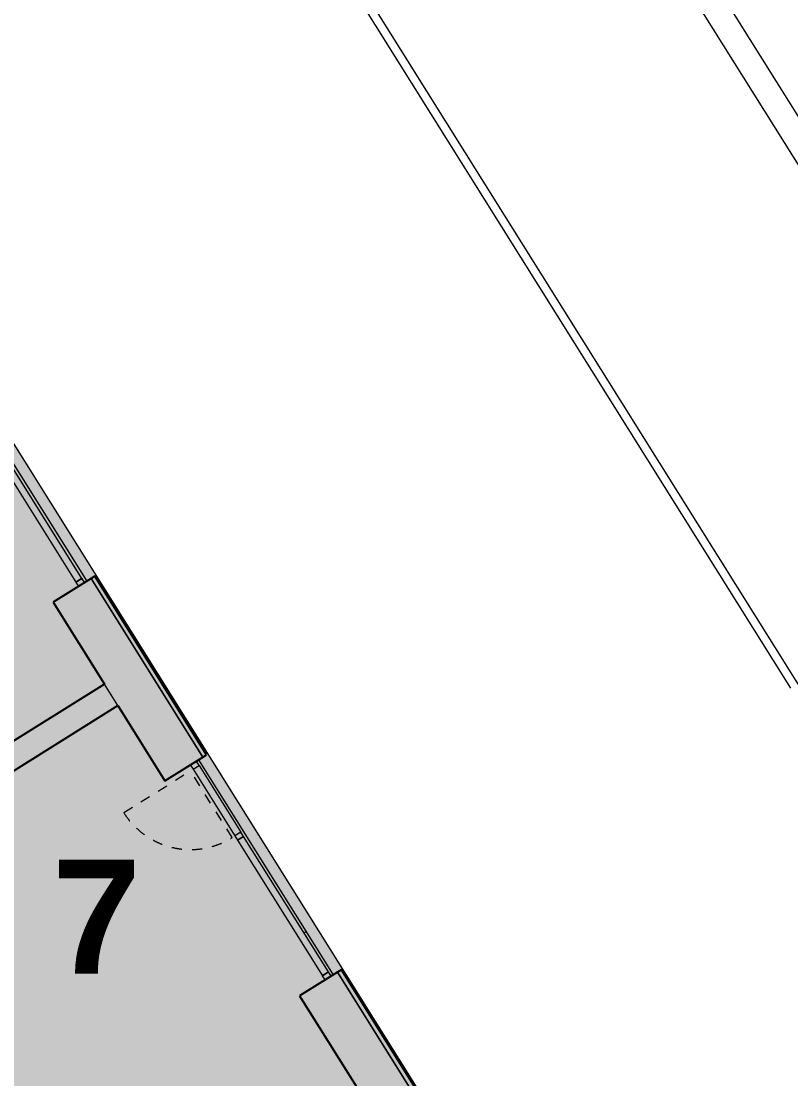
# Model space of a CAD drawing. Header units: millimetres. Extents: x -9657 to 178820, y -8645 to 72638.
# Drawn here: x 106212 to 113796, y 23833 to 34252 of the extents above; entities that cross this region are included whole.
import ezdxf

# ---------------------------------------------------------------- set-up
doc = ezdxf.new("R2010")
doc.units = ezdxf.units.MM
doc.linetypes.add('HA_Dash_2mm-S1mm', pattern=[200, 100, -100])
for name, color, linetype, lineweight in [('A-DETL-____-THIN', 9, 'Continuous', 9), ('A-DETL-GENF-OTLN', 9, 'Continuous', 9), ('A-DOOR-____-OTLN', 9, 'Continuous', 9), ('A-FLOR-____-OTLN', 9, 'Continuous', 9), ('A-GLAZ-CURT-MCUT', 9, 'Continuous', 5), ('A-GLAZ-CURT-OTLN', 9, 'Continuous', 5), ('A-GLAZ-CWMG-MCUT', 9, 'Continuous', 5), ('A-GLAZ-CWMG-OTLN', 9, 'Continuous', 5), ('A-WALL-____-MCUT', 9, 'Continuous', 25), ('A-WALL-____-OTLN', 9, 'Continuous', 9), ('G-____-____-SYMB', 9, 'Continuous', 5), ('I-WALL-____-MCUT', 9, 'Continuous', 25)]:
    doc.layers.add(name, color=color, linetype=linetype, lineweight=lineweight)
doc.styles.add('Arial_B', font='arialbd.ttf', dxfattribs={"height": 1125})

# ---------------------------------------------------------------- blocks, each defined once
blk = doc.blocks.new('Systémový panel - Sklo-1501127-schema rezu D_130_5300')
at = {"layer": 'A-GLAZ-CURT-MCUT'}
for p, q in [((787.5, 0), (-787.5, 0)), ((-787.5, 0), (-787.5, -70)), ((787.5, -70), (787.5, 0)), ((-787.5, -70), (787.5, -70))]:
    blk.add_line(p, q, dxfattribs=at)
blk = doc.blocks.new('Obdélníková příčel - 50x70mm EXT-1501129-schema rezu D_130_5300')
at = {"layer": 'A-GLAZ-CWMG-MCUT'}
for p, q in [((0, 70), (-50, 70)), ((-50, 70), (-50, 0)), ((0, 0), (0, 70)), ((-50, 0), (0, 0))]:
    blk.add_line(p, q, dxfattribs=at)
blk = doc.blocks.new('Obdélníková příčel - 50x70mm EXT-1501128-schema rezu D_130_5300')
at = {"layer": 'A-GLAZ-CWMG-MCUT'}
for p, q in [((-50, 70), (0, 70)), ((-50, 0), (-50, 70)), ((0, 70), (0, 0)), ((0, 0), (-50, 0))]:
    blk.add_line(p, q, dxfattribs=at)
blk = doc.blocks.new('ABMV_CW_Single_Swing_Generic - Ex_Glass_SKLOPNE-1536050-schema rezu D_130_5300')
at = {"layer": 'A-DOOR-____-OTLN', "linetype": 'HA_Dash_2mm-S1mm', "lineweight": 5}
for p in [(387.5, 805), (-387.5, 30)]:
    blk.add_line(p, (387.5, 30), dxfattribs=at)
blk.add_arc((387.5, 30), 775, 90, 180, dxfattribs=at)
blk = doc.blocks.new('Obdélníková příčel - 50x70mm EXT-1501125-schema rezu D_130_5300')
at = {"layer": 'A-GLAZ-CWMG-OTLN'}
for p, q in [((-15958, 37616), (-15547, 36959)), ((-15899, 37653), (-15488, 36996))]:
    blk.add_line(p, q, dxfattribs=at)
blk = doc.blocks.new('Obdélníková příčel - 50x70mm EXT-1501126-schema rezu D_130_5300')
at = {"layer": 'A-GLAZ-CWMG-MCUT'}
for p, q in [((-25, 70), (25, 70)), ((-25, 0), (-25, 70)), ((25, 70), (25, 0)), ((25, 0), (-25, 0))]:
    blk.add_line(p, q, dxfattribs=at)
blk = doc.blocks.new('185-01_OBJEKT C_Central_rvt-3-schema rezu D_130_5300')
at = {"layer": 'A-WALL-____-MCUT'}
for p, q in [((-10240, 28761), (-10613, 28527)), ((-10202, 28784), (-10240, 28761)), ((-9101, 27026), (-10202, 28784)), ((-10613, 28527), (-10109, 27722)), ((-9976, 27510), (-9512, 26768)), ((-9512, 26768), (-9139, 27002)), ((-9139, 27002), (-9101, 27026)), ((-7774, 24907), (-7812, 24883)), ((-6585, 23009), (-7774, 24907)), ((-7812, 24883), (-8185, 24650)), ((-8185, 24650), (-7229, 23124))]:
    blk.add_line(p, q, dxfattribs=at)
at = {"layer": 'A-WALL-____-MCUT', "lineweight": 9}
for p, q in [((-10240, 28761), (-9139, 27002)), ((-9139, 27002), (-10240, 28761)), ((-9976, 27510), (-10109, 27722)), ((-6856, 23358), (-7812, 24883)), ((-7812, 24883), (-6856, 23358))]:
    blk.add_line(p, q, dxfattribs=at)
at = {"layer": 'I-WALL-____-MCUT'}
for p, q in [((-10109, 27722), (-13253, 25752)), ((-13710, 25172), (-9976, 27510))]:
    blk.add_line(p, q, dxfattribs=at)
at = {"layer": 'A-DOOR-____-OTLN', "color": 50, "lineweight": 9, "rotation": 122.0612494774548}
blk.add_blockref('ABMV_CW_Single_Swing_Generic - Ex_Glass_SKLOPNE-1536050-schema rezu D_130_5300', (-9030, 26554), dxfattribs=at)
at = {"layer": 'A-GLAZ-CURT-OTLN', "color": 50, "lineweight": 9, "rotation": 122.0612494774548}
for p in [(-10808, 29393), (-8379, 25516)]:
    blk.add_blockref('Systémový panel - Sklo-1501127-schema rezu D_130_5300', p, dxfattribs=at)
at = {"layer": 'A-GLAZ-CWMG-OTLN', "color": 50, "lineweight": 9, "rotation": 302.0612494774548}
for p in [(-10363, 28684), (-7935, 24806)]:
    blk.add_blockref('Obdélníková příčel - 50x70mm EXT-1501129-schema rezu D_130_5300', p, dxfattribs=at)
at = {"layer": 'A-GLAZ-CWMG-OTLN', "color": 50, "lineweight": 9, "extrusion": (0, 0, -1), "rotation": 57.93875052254523}
for name, p in [('Obdélníková příčel - 50x70mm EXT-1501128-schema rezu D_130_5300', (9262, 26925)), ('Obdélníková příčel - 50x70mm EXT-1501126-schema rezu D_130_5300', (8811, 26205))]:
    blk.add_blockref(name, p, dxfattribs=at)
at = {"layer": 'A-GLAZ-CWMG-OTLN', "color": 50, "lineweight": 9}
blk.add_blockref('Obdélníková příčel - 50x70mm EXT-1501125-schema rezu D_130_5300', (6723, -10733), dxfattribs=at)

msp = doc.modelspace()

# ---------------------------------------------------------------- hatches: boundary and pattern name
at = {"layer": 'A-DETL-GENF-OTLN'}
h = msp.add_hatch(color=255, dxfattribs=at)
h.paths.add_polyline_path([(100049.9, 16357.2), (110598.1, 22970.7), (104846.9, 32152.6), (106033.4, 32895.8), (104205.2, 35803.9), (103023.5, 35063.7), (100549.9, 39013), (101736.3, 39756.1), (99892.3, 42689.7), (88162.4, 35336), (100021.8, 16402)])
h.paths.add_polyline_path([(104657.5, 19833.1), (104423.9, 20206), (104932.4, 20524.5), (105166, 20151.6), (104949.3, 20015.9)])
h.paths.add_polyline_path([(104362.9, 20303.5), (104130.8, 20683.2), (104635.2, 20999.1), (104871.4, 20622), (104383, 20316.1)])
h.paths.add_polyline_path([(101272.1, 24437.5), (101237.1, 24493.3), (101745.6, 24811.8), (101780.5, 24756), (101338.4, 24479.1)])
h.paths.add_polyline_path([(101176.1, 24590.7), (100939.8, 24967.9), (101448.3, 25286.4), (101684.6, 24909.2), (101205.7, 24609.3)])
h.paths.add_polyline_path([(97188.5, 26087.3), (96540.9, 27121.2), (97151.1, 27503.4), (97794.1, 26466.6), (97251.4, 26126.7)])
h.paths.add_polyline_path([(95383.4, 29835.8), (93583.9, 32708.7), (93804.2, 32846.8), (95602.6, 29973.1), (95429.4, 29864.6)])
h.paths.add_polyline_path([(97436.4, 30561.2), (97250.6, 30857.9), (97759.1, 31176.3), (97944.9, 30879.7), (97497.4, 30599.5)])
h.paths.add_polyline_path([(97117.9, 31069.7), (96932.1, 31366.3), (97525.3, 31737.9), (97711.1, 31441.3), (97137.9, 31082.2)])
h.paths.add_polyline_path([(96871.1, 31463.8), (96640.2, 31832.5), (97233.4, 32204), (97464.3, 31835.4), (96928.2, 31499.6)])
h.paths.add_polyline_path([(94158.8, 35558.6), (93973, 35855.2), (94528.1, 36202.9), (94713.9, 35906.3), (94632.1, 35855)])

# ---------------------------------------------------------------- linework, layer by layer
at = {"layer": 'A-DETL-____-THIN'}
msp.add_line((110601, 22965.9), (104846.9, 32152.6), dxfattribs=at)
at = {"layer": 'A-FLOR-____-OTLN'}
for p, q in [((113795.9, 27680), (103272.3, 44481.4)), ((105531.3, 30852.7), (106858.4, 28734)), ((107959.8, 26975.5), (109286.9, 24856.7)), ((109021.9, 25279.8), (109000.8, 25266.5))]:
    msp.add_line(p, q, dxfattribs=at)
at = {"layer": 'A-WALL-____-OTLN'}
for p, q in [((106246.1, 45479.4), (117426.8, 27629)), ((117195.7, 27527), (106034.3, 45346.7)), ((103382.9, 44455.5), (114769, 26277.2))]:
    msp.add_line(p, q, dxfattribs=at)

# ---------------------------------------------------------------- block references
at = {"lineweight": 5}
msp.add_blockref('185-01_OBJEKT C_Central_rvt-3-schema rezu D_130_5300', (117141.2, 0), dxfattribs=at)

# ---------------------------------------------------------------- texts
at = {"layer": 'G-____-____-SYMB', "insert": (106518.8, 25992.9), "char_height": 1125, "width": 1082.278, "attachment_point": 1, "style": 'Arial_B'}
msp.add_mtext('\\fArial|b1|i0|c0|p34|;7', dxfattribs=at)

doc.saveas('drawing.dxf')
